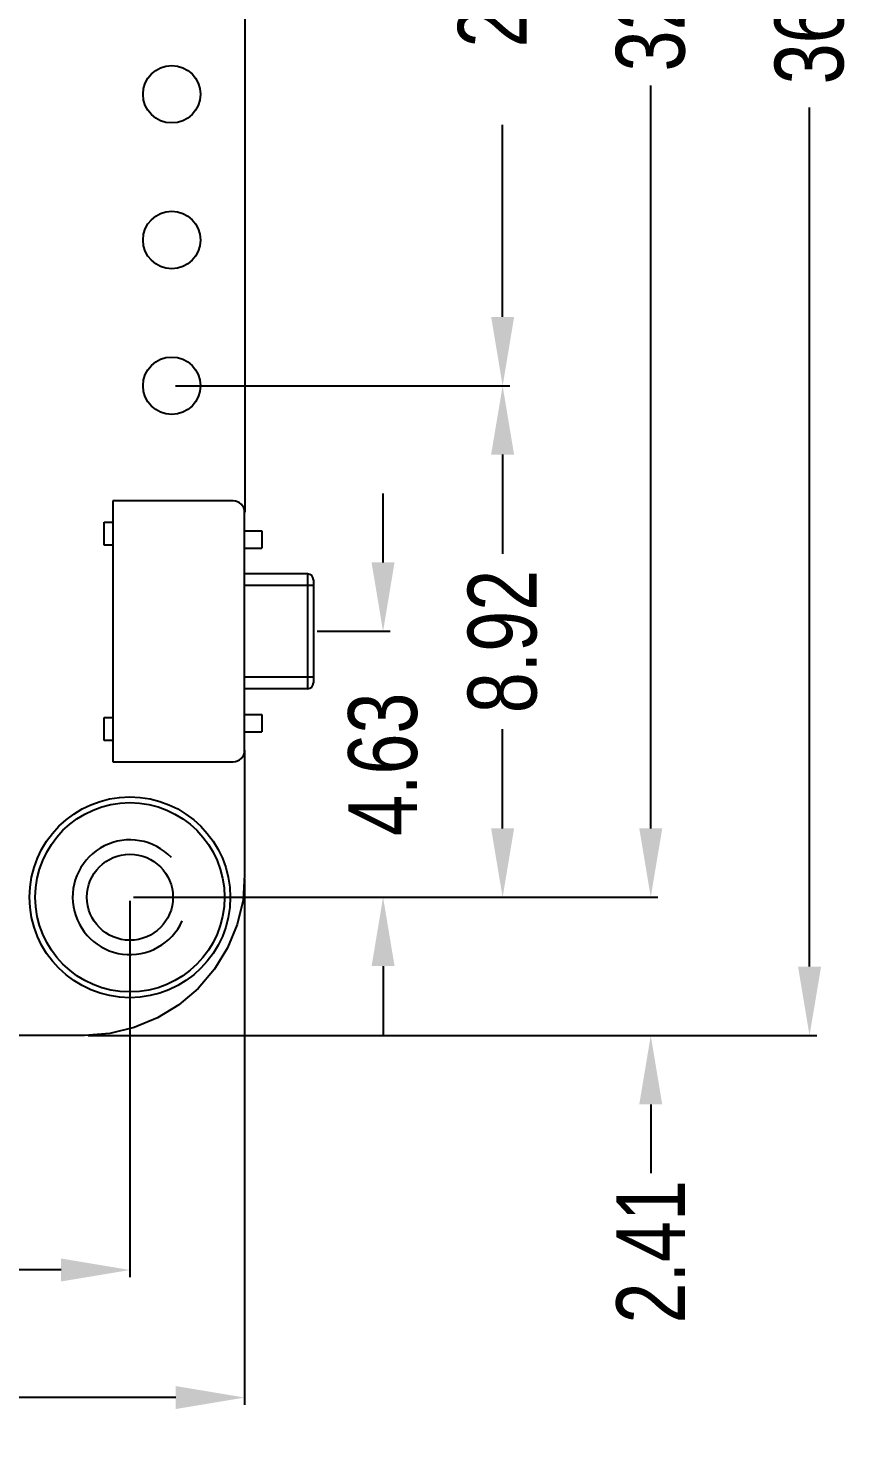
# Model space of a CAD drawing. Header units: inches. Extents: x -13 to 119, y -33 to 44.
# Drawn here: x 104.23 to 118.64, y -18.04 to 6.61 of the extents above; entities that cross this region are included whole.
import ezdxf

# ---------------------------------------------------------------- set-up
doc = ezdxf.new("R2010")
doc.units = ezdxf.units.IN
doc.header["$LTSCALE"] = 1.21
doc.header["$MEASUREMENT"] = 0
doc.header["$PDMODE"] = 3
doc.header["$PDSIZE"] = 0.3125
doc.layers.get('0').update_dxf_attribs({"linetype": 'CONTINUOUS'})
doc.layers.get('Defpoints').update_dxf_attribs({"linetype": 'CONTINUOUS'})
doc.layers.add('DIM', color=3, linetype='CONTINUOUS')
doc.styles.get("Standard").update_dxf_attribs({"font": 'txt', "width": 0.8})
doc.dimstyles.get("Standard").update_dxf_attribs({"dimtxt": 0.15625, "dimasz": 0.1875, "dimexe": 0.125, "dimexo": 0.0625, "dimgap": 0.09, "dimtad": 0, "dimtih": 1, "dimtoh": 1, "dimzin": 4, "dimdsep": 46, "dimtxsty": 'Standard', "dimblk": '_FILLED', "dimblk1": '_FILLED', "dimblk2": '_FILLED', "dimcen": 0.09, "dimazin": 1, "dimtp": 0.01, "dimtm": 0.01, "dimtfac": 1, "dimtofl": 0, "dimtmove": 0, "dimatfit": 3, "dimldrblk": '_FILLED', "dimfxl": 1, "dimtolj": 1, "dimtzin": 4, "dimarcsym": 0})

# ---------------------------------------------------------------- blocks, each defined once
blk = doc.blocks.new('_FILLED')
at = {"color": 0, "linetype": 'ByBlock'}
blk.add_solid([(0, 0), (-1, 0.167), (-1, -0.167)], dxfattribs=at)
blk = doc.blocks.new('*D25')
at = {"layer": 'Defpoints', "color": 0}
for p in [(89.682, -8.532), (106.002, -8.532), (89.682, -15.027)]:
    blk.add_point(p, dxfattribs=at)
at = {"layer": 'DIM', "color": 0, "lineweight": -2}
for p, q in [((89.682, -8.595), (89.682, -15.152)), ((106.002, -8.595), (106.002, -15.152)), ((90.882, -15.027), (95.992, -15.027)), ((104.802, -15.027), (99.692, -15.027))]:
    blk.add_line(p, q, dxfattribs=at)
at = {"layer": 'DIM', "color": 0, "lineweight": -2, "xscale": 1.2, "yscale": 1.2, "zscale": 1.2, "rotation": 180}
blk.add_blockref('_FILLED', (89.682, -15.027), dxfattribs=at)
at = {"layer": 'DIM', "color": 0, "lineweight": -2, "xscale": 1.2, "yscale": 1.2, "zscale": 1.2}
blk.add_blockref('_FILLED', (106.002, -15.027), dxfattribs=at)
at = {"layer": 'DIM', "color": 0, "insert": (97.842, -15.027), "char_height": 1.2, "attachment_point": 5}
blk.add_mtext('\\A1;16.32', dxfattribs=at)
blk = doc.blocks.new('*D26')
at = {"layer": 'Defpoints', "color": 0}
for p in [(87.682, 22.649), (108.002, -8.147), (108.002, -17.25)]:
    blk.add_point(p, dxfattribs=at)
at = {"layer": 'DIM', "color": 0, "lineweight": -2}
for p, q in [((87.682, 22.586), (87.682, -17.375)), ((108.002, -8.21), (108.002, -17.375)), ((88.882, -17.25), (95.912, -17.25)), ((106.802, -17.25), (99.772, -17.25))]:
    blk.add_line(p, q, dxfattribs=at)
at = {"layer": 'DIM', "color": 0, "lineweight": -2, "xscale": 1.2, "yscale": 1.2, "zscale": 1.2, "rotation": 180}
blk.add_blockref('_FILLED', (87.682, -17.25), dxfattribs=at)
at = {"layer": 'DIM', "color": 0, "lineweight": -2, "xscale": 1.2, "yscale": 1.2, "zscale": 1.2}
blk.add_blockref('_FILLED', (108.002, -17.25), dxfattribs=at)
at = {"layer": 'DIM', "color": 0, "insert": (97.842, -17.25), "char_height": 1.2, "attachment_point": 5}
blk.add_mtext('\\A1;20.32', dxfattribs=at)
blk = doc.blocks.new('*D29')
at = {"layer": 'Defpoints', "color": 0}
for p in [(104.482, 23.466), (115.085, 23.466), (106.003, -8.53)]:
    blk.add_point(p, dxfattribs=at)
at = {"layer": 'DIM', "color": 0, "lineweight": -2}
for p, q in [((104.545, 23.466), (115.21, 23.466)), ((115.085, 22.266), (115.085, 9.318)), ((115.085, -7.33), (115.085, 5.618)), ((106.065, -8.53), (115.21, -8.53))]:
    blk.add_line(p, q, dxfattribs=at)
at = {"layer": 'DIM', "color": 0, "lineweight": -2, "xscale": 1.2, "yscale": 1.2, "zscale": 1.2}
for p, rotation in [((115.085, 23.466), 90), ((115.085, -8.53), 270)]:
    blk.add_blockref('_FILLED', p, dxfattribs=dict(at, rotation=rotation))
at = {"layer": 'DIM', "color": 0, "insert": (115.085, 7.468), "char_height": 1.2, "attachment_point": 5, "rotation": 90}
blk.add_mtext('\\A1;32.00', dxfattribs=at)
blk = doc.blocks.new('*D30')
at = {"layer": 'Defpoints', "color": 0}
for p in [(105.431, 25.426), (117.854, 25.426), (105.212, -10.94)]:
    blk.add_point(p, dxfattribs=at)
at = {"layer": 'DIM', "color": 0, "lineweight": -2}
for p, q in [((105.494, 25.426), (117.979, 25.426)), ((117.854, 24.226), (117.854, 9.253)), ((117.854, -9.74), (117.854, 5.233)), ((105.275, -10.94), (117.979, -10.94))]:
    blk.add_line(p, q, dxfattribs=at)
at = {"layer": 'DIM', "color": 0, "lineweight": -2, "xscale": 1.2, "yscale": 1.2, "zscale": 1.2}
for p, rotation in [((117.854, 25.426), 90), ((117.854, -10.94), 270)]:
    blk.add_blockref('_FILLED', p, dxfattribs=dict(at, rotation=rotation))
at = {"layer": 'DIM', "color": 0, "insert": (117.854, 7.243), "char_height": 1.2, "attachment_point": 5, "rotation": 90}
blk.add_mtext('\\A1;36.37', dxfattribs=at)
blk = doc.blocks.new('*D31')
at = {"layer": 'Defpoints', "color": 0}
for p in [(109.979, -8.53), (109.979, -10.94), (115.085, -10.94)]:
    blk.add_point(p, dxfattribs=at)
at = {"layer": 'DIM', "color": 0, "lineweight": -2}
for p, q in [((115.085, -7.33), (115.085, -6.13)), ((110.041, -8.53), (115.21, -8.53)), ((110.041, -10.94), (115.21, -10.94)), ((115.085, -12.14), (115.085, -13.34))]:
    blk.add_line(p, q, dxfattribs=at)
at = {"layer": 'DIM', "color": 0, "lineweight": -2, "xscale": 1.2, "yscale": 1.2, "zscale": 1.2}
for p, rotation in [((115.085, -8.53), 270), ((115.085, -10.94), 90)]:
    blk.add_blockref('_FILLED', p, dxfattribs=dict(at, rotation=rotation))
at = {"layer": 'DIM', "color": 0, "insert": (115.085, -14.71), "char_height": 1.2, "attachment_point": 5, "rotation": 90}
blk.add_mtext('\\A1;2.41', dxfattribs=at)
blk = doc.blocks.new('*D34')
at = {"layer": 'Defpoints', "color": 0}
for p in [(109.202, -3.896), (109.202, -8.53), (110.417, -8.53)]:
    blk.add_point(p, dxfattribs=at)
at = {"layer": 'DIM', "color": 0, "lineweight": -2}
for p, q in [((110.417, -2.696), (110.417, -1.496)), ((109.265, -3.896), (110.542, -3.896)), ((109.265, -8.53), (110.542, -8.53)), ((110.417, -9.73), (110.417, -10.93))]:
    blk.add_line(p, q, dxfattribs=at)
at = {"layer": 'DIM', "color": 0, "lineweight": -2, "xscale": 1.2, "yscale": 1.2, "zscale": 1.2}
for p, rotation in [((110.417, -3.896), 270), ((110.417, -8.53), 90)]:
    blk.add_blockref('_FILLED', p, dxfattribs=dict(at, rotation=rotation))
at = {"layer": 'DIM', "color": 0, "insert": (110.417, -6.213), "char_height": 1.2, "attachment_point": 5, "rotation": 90}
blk.add_mtext('\\A1;4.63', dxfattribs=at)
blk = doc.blocks.new('*D35')
at = {"layer": 'Defpoints', "color": 0}
for p in [(106.732, 0.384), (112.502, 0.384), (106.002, -8.531)]:
    blk.add_point(p, dxfattribs=at)
at = {"layer": 'DIM', "color": 0, "lineweight": -2}
for p, q in [((106.795, 0.384), (112.627, 0.384)), ((112.502, -0.816), (112.502, -2.544)), ((112.502, -7.331), (112.502, -5.604)), ((106.065, -8.531), (112.627, -8.531))]:
    blk.add_line(p, q, dxfattribs=at)
at = {"layer": 'DIM', "color": 0, "lineweight": -2, "xscale": 1.2, "yscale": 1.2, "zscale": 1.2}
for p, rotation in [((112.502, 0.384), 90), ((112.502, -8.531), 270)]:
    blk.add_blockref('_FILLED', p, dxfattribs=dict(at, rotation=rotation))
at = {"layer": 'DIM', "color": 0, "insert": (112.502, -4.074), "char_height": 1.2, "attachment_point": 5, "rotation": 90}
blk.add_mtext('\\A1;8.92', dxfattribs=at)
blk = doc.blocks.new('*D36')
at = {"layer": 'Defpoints', "color": 0}
for p in [(106.732, 20.704), (106.732, 0.384), (112.502, 0.384)]:
    blk.add_point(p, dxfattribs=at)
at = {"layer": 'DIM', "color": 0, "lineweight": -2}
for p, q in [((106.795, 20.704), (112.627, 20.704)), ((112.502, 19.504), (112.502, 16.154)), ((112.502, 1.584), (112.502, 4.934)), ((106.795, 0.384), (112.627, 0.384))]:
    blk.add_line(p, q, dxfattribs=at)
at = {"layer": 'DIM', "color": 0, "lineweight": -2, "xscale": 1.2, "yscale": 1.2, "zscale": 1.2}
for p, rotation in [((112.502, 20.704), 90), ((112.502, 0.384), 270)]:
    blk.add_blockref('_FILLED', p, dxfattribs=dict(at, rotation=rotation))
at = {"layer": 'DIM', "color": 0, "insert": (112.502, 10.544), "char_height": 1.2, "attachment_point": 5, "rotation": 90}
blk.add_mtext('\\A1;20.32(=2.54*8)', dxfattribs=at)

msp = doc.modelspace()

# ---------------------------------------------------------------- linework, layer by layer
at = {"color": 7, "linetype": 'Continuous'}
for p, q in [((108.011, 22.638), (108.004, -1.821)), ((107.802, -1.621), (105.702, -1.621)), ((105.702, -1.621), (105.702, -6.171)), ((108.002, -5.971), (108.002, -1.821)), ((105.552, -1.996), (105.702, -1.996)), ((105.552, -2.396), (105.552, -1.996)), ((108.002, -2.146), (108.302, -2.146)), ((108.302, -2.146), (108.302, -2.446)), ((105.702, -2.396), (105.552, -2.396)), ((108.002, -2.446), (108.302, -2.446)), ((109.102, -2.896), (108.002, -2.896)), ((109.102, -2.896), (109.102, -4.896)), ((109.202, -3.096), (108.002, -3.096)), ((109.202, -2.996), (109.202, -4.796)), ((109.202, -4.696), (108.002, -4.696)), ((109.102, -4.896), (108.002, -4.896)), ((105.552, -5.396), (105.702, -5.396)), ((105.552, -5.796), (105.552, -5.396)), ((108.002, -5.346), (108.302, -5.346)), ((108.302, -5.346), (108.302, -5.646)), ((108.002, -5.646), (108.302, -5.646)), ((105.702, -5.796), (105.552, -5.796)), ((108.003, -5.968), (108.002, -8.141)), ((105.702, -6.171), (107.802, -6.171)), ((108.002, -8.141), (107.977, -8.579)), ((107.977, -8.579), (107.874, -9.006)), ((107.874, -9.006), (107.706, -9.412)), ((107.706, -9.412), (107.477, -9.786)), ((107.477, -9.786), (107.191, -10.12)), ((107.191, -10.12), (106.857, -10.406)), ((106.857, -10.406), (106.483, -10.635)), ((106.077, -10.803), (105.65, -10.906)), ((106.483, -10.635), (106.077, -10.803)), ((105.212, -10.94), (102.472, -10.939)), ((105.65, -10.906), (105.212, -10.94))]:
    msp.add_line(p, q, dxfattribs=at)
for centre, radius in [((106.732, 5.464), 0.5), ((106.732, 2.924), 0.5), ((106.732, 0.384), 0.5), ((106.002, -8.531), 1.75), ((106.002, -8.531), 1.65)]:
    msp.add_circle(centre, radius, dxfattribs=at)
for centre, radius, start, end in [((107.802, -1.821), 0.2, 0, 90), ((109.102, -2.996), 0.1, 0, 90), ((109.102, -4.796), 0.1, 270, 0), ((107.802, -5.971), 0.2, 270, 0)]:
    msp.add_arc(centre, radius, start, end, dxfattribs=at)
at = {"layer": 'DIM', "color": 0}
msp.add_circle((106.003, -8.53), 0.75, dxfattribs=at)
msp.add_arc((106.003, -8.53), 1, 43.7442, 335.6803, dxfattribs=at)

# ---------------------------------------------------------------- dimensions: what is measured, and where the dimension line sits
at = {"layer": 'DIM'}
for base, p1, p2, override, picture, middle in [((117.854, 25.426), (105.212, -10.94), (105.431, 25.426), {"dimtxt": 1.2, "dimasz": 1.2, "dimtih": 0, "dimtoh": 0, "dimzin": 0, "dimcen": 0.198, "dimadec": 0, "dimazin": 0, "dimtp": 0, "dimtm": 0, "dimtdec": 4, "dimtzin": 0}, '*D30', (117.854, 7.243)), ((115.085, 23.466), (106.003, -8.53), (104.482, 23.466), {"dimtxt": 1.2, "dimasz": 1.2, "dimtih": 0, "dimtoh": 0, "dimzin": 0, "dimcen": 0.198, "dimadec": 0, "dimazin": 0, "dimtp": 0, "dimtm": 0, "dimtdec": 4, "dimtzin": 0}, '*D29', (115.085, 7.468)), ((112.502, 0.384), (106.732, 20.704), (106.732, 0.384), {"dimtxt": 1.2, "dimasz": 1.2, "dimtih": 0, "dimtoh": 0, "dimzin": 0, "dimpost": '(=2.54*8)', "dimcen": 0.198, "dimadec": 0, "dimazin": 0, "dimtp": 0, "dimtm": 0, "dimtdec": 4, "dimtzin": 0}, '*D36', (112.502, 10.544)), ((112.502, 0.3839), (106.0025, -8.5315), (106.7325, 0.3839), {"dimtxt": 1.2, "dimasz": 1.2, "dimtih": 0, "dimtoh": 0, "dimzin": 0, "dimcen": 0.198, "dimadec": 0, "dimazin": 0, "dimtp": 0, "dimtm": 0, "dimtdec": 4, "dimtzin": 0}, '*D35', (112.502, -4.0738)), ((110.417, -8.53), (109.202, -3.896), (109.202, -8.53), {"dimtxt": 1.2, "dimasz": 1.2, "dimtih": 0, "dimtoh": 0, "dimzin": 0, "dimcen": 0.198, "dimadec": 0, "dimazin": 0, "dimtp": 0, "dimtm": 0, "dimtdec": 4, "dimtzin": 0}, '*D34', (110.417, -6.213)), ((115.085, -10.94), (109.979, -8.53), (109.979, -10.94), {"dimtxt": 1.2, "dimasz": 1.2, "dimtih": 0, "dimtoh": 0, "dimzin": 0, "dimcen": 0.198, "dimadec": 0, "dimazin": 0, "dimtp": 0, "dimtm": 0, "dimtdec": 4, "dimtzin": 0}, '*D31', (115.085, -14.71))]:
    dim = msp.add_linear_dim(base=base, p1=p1, p2=p2, angle=90, dimstyle='Standard', override=override, dxfattribs=at)
    dim.commit()
    dim.dimension.update_dxf_attribs({"geometry": picture, "text_midpoint": middle})
for base, p1, p2, picture, middle in [((108.002, -17.25), (87.682, 22.649), (108.002, -8.147), '*D26', (97.842, -17.25)), ((89.682, -15.027), (106.002, -8.532), (89.682, -8.532), '*D25', (97.842, -15.027))]:
    dim = msp.add_linear_dim(base=base, p1=p1, p2=p2, dimstyle='Standard', override={"dimtxt": 1.2, "dimasz": 1.2, "dimtih": 0, "dimtoh": 0, "dimzin": 0, "dimcen": 0.198, "dimadec": 0, "dimazin": 0, "dimtp": 0, "dimtm": 0, "dimtdec": 4, "dimtzin": 0}, dxfattribs=at)
    dim.commit()
    dim.dimension.update_dxf_attribs({"geometry": picture, "text_midpoint": middle})

doc.saveas('drawing.dxf')
